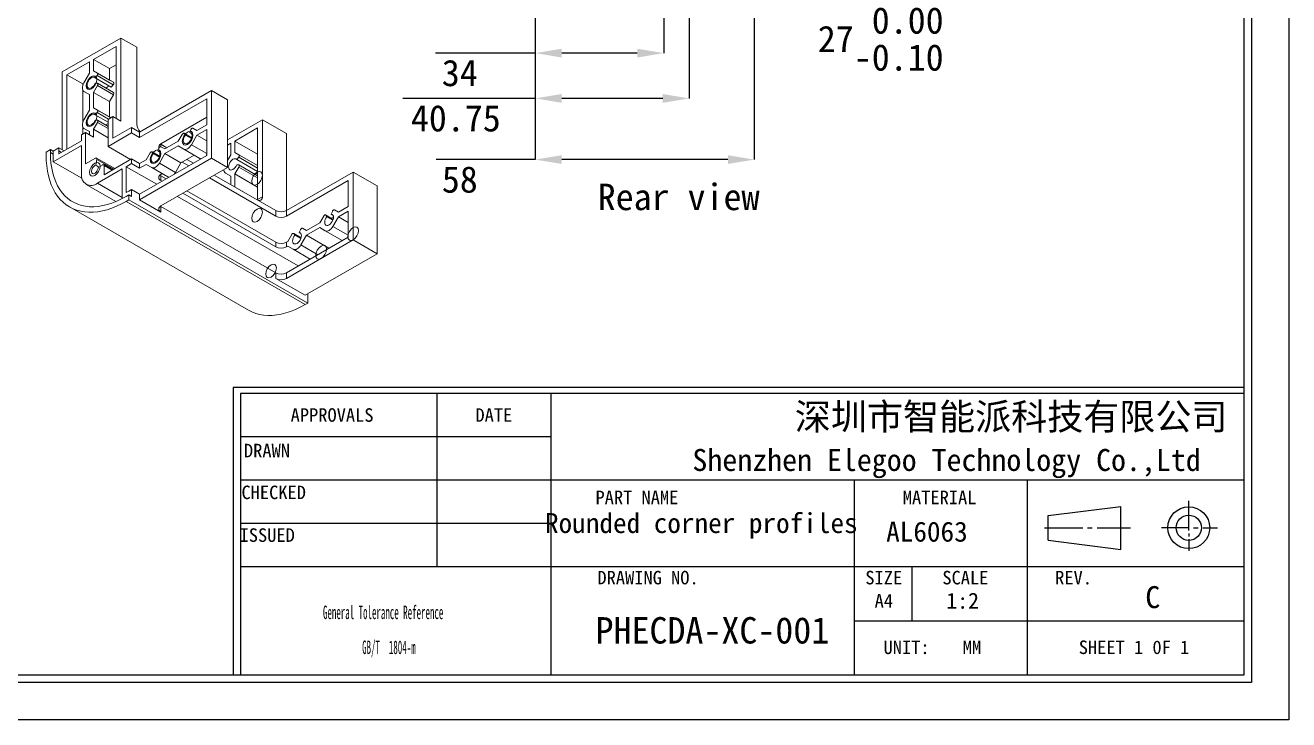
# Model space of a CAD drawing. Header units: millimetres. Extents: x 2 to 295, y 1 to 209.
# Drawn here: x 127.8 to 295.1, y 1.3 to 93.3 of the extents above; entities that cross this region are included whole.
import ezdxf

# ---------------------------------------------------------------- set-up
doc = ezdxf.new("R2010")
doc.units = ezdxf.units.MM
doc.header["$PDSIZE"] = -1
doc.layers.add('SLD-0', color=179, linetype='Continuous')
doc.layers.add('蓝色线', color=5, linetype='Continuous', lineweight=15)
doc.styles.add('8', font='simfang.ttf')
doc.styles.add('SLDTEXTSTYLE2', font='TXT', dxfattribs={"width": 0.469})
doc.styles.add('SLDTEXTSTYLE8', font='TXT', dxfattribs={"width": 0.484})
doc.dimstyles.new('SLDDIMSTYLE0', dxfattribs={"dimtxt": 3.5, "dimasz": 3.5, "dimexe": 0, "dimexo": 0.0625, "dimgap": 0.875, "dimtad": 2, "dimlfac": 2, "dimrnd": 1e-09, "dimzin": 12, "dimdsep": 46, "dimtxsty": 'SLDTEXTSTYLE2', "dimsah": 1, "dimcen": 0.09, "dimadec": 0, "dimazin": 3, "dimtol": 1, "dimtm": 0.1, "dimtfac": 1, "dimtofl": 0, "dimtmove": 0, "dimatfit": 3, "dimfxl": 1, "dimfrac": 2, "dimtolj": 1, "dimtzin": 0, "dimarcsym": 0})
doc.dimstyles.new('SLDDIMSTYLE1', dxfattribs={"dimtxt": 3.5, "dimasz": 3.5, "dimexe": 0, "dimexo": 0.0625, "dimgap": 0.875, "dimtad": 2, "dimlfac": 2, "dimrnd": 1e-09, "dimzin": 12, "dimdsep": 46, "dimtxsty": 'SLDTEXTSTYLE2', "dimsah": 1, "dimcen": 0.09, "dimadec": 0, "dimazin": 3, "dimtfac": 1, "dimtofl": 0, "dimtmove": 0, "dimatfit": 3, "dimfxl": 1, "dimfrac": 2, "dimtolj": 1, "dimtzin": 12, "dimarcsym": 0})

# ---------------------------------------------------------------- blocks, each defined once
blk = doc.blocks.new('SW_NOTE_2')
at = {"layer": 'SLD-0', "color": 0, "char_height": 1.7927, "attachment_point": 2, "style": 'SLDTEXTSTYLE8'}
for s, insert in [('General Tolerance Reference', (12.75, 2.31)), ('GB/T  1804-m', (13.51, -2.32))]:
    blk.add_mtext(s, dxfattribs=dict(at, insert=insert))
blk = doc.blocks.new('_D_28')
at = {"layer": 'Defpoints', "color": 0}
for p in [(224.34, 126.62), (195.34, 112.62), (224.34, 75.51)]:
    blk.add_point(p, dxfattribs=at)
at = {"layer": '蓝色线', "color": 0, "lineweight": -2}
for p, q in [((224.34, 126.55), (224.34, 75.51)), ((195.34, 112.55), (195.34, 75.51)), ((195.34, 75.51), (182.2, 75.51)), ((220.84, 75.51), (198.84, 75.51))]:
    blk.add_line(p, q, dxfattribs=at)
at = {"layer": '蓝色线', "color": 0}
for points in [[(198.84, 76.09), (198.84, 74.93), (195.34, 75.51)], [(220.84, 76.09), (220.84, 74.93), (224.34, 75.51)]]:
    blk.add_solid(points, dxfattribs=at)
at = {"layer": '蓝色线', "color": 0, "insert": (185.34, 74.63), "char_height": 3.5, "attachment_point": 2, "style": '8'}
blk.add_mtext('\\A1;58', dxfattribs=at)
blk = doc.blocks.new('_D_34')
at = {"layer": 'Defpoints', "color": 0}
for p in [(215.71, 120.24), (195.34, 112.62), (195.34, 83.62)]:
    blk.add_point(p, dxfattribs=at)
at = {"layer": 'SLD-0', "color": 0, "lineweight": -2}
for p, q in [((215.71, 120.18), (215.71, 83.62)), ((195.34, 112.55), (195.34, 83.62)), ((195.34, 83.62), (177.79, 83.62)), ((212.21, 83.62), (198.84, 83.62))]:
    blk.add_line(p, q, dxfattribs=at)
at = {"layer": 'SLD-0', "color": 0}
for points in [[(198.84, 84.2), (198.84, 83.03), (195.34, 83.62)], [(212.21, 84.2), (212.21, 83.03), (215.71, 83.62)]]:
    blk.add_solid(points, dxfattribs=at)
at = {"layer": 'SLD-0', "color": 0, "insert": (184.81, 82.74), "char_height": 3.5, "attachment_point": 2, "style": '8'}
blk.add_mtext('\\A1;40.75', dxfattribs=at)
blk = doc.blocks.new('_D_35')
at = {"layer": 'Defpoints', "color": 0}
for p in [(212.34, 123.62), (195.34, 112.62), (212.34, 89.62)]:
    blk.add_point(p, dxfattribs=at)
at = {"layer": 'SLD-0', "color": 0, "lineweight": -2}
for p, q in [((212.34, 123.55), (212.34, 89.62)), ((195.34, 112.55), (195.34, 89.62)), ((195.34, 89.62), (182.14, 89.62)), ((208.84, 89.62), (198.84, 89.62))]:
    blk.add_line(p, q, dxfattribs=at)
at = {"layer": 'SLD-0', "color": 0}
for points in [[(198.84, 90.2), (198.84, 89.03), (195.34, 89.62)], [(208.84, 90.2), (208.84, 89.03), (212.34, 89.62)]]:
    blk.add_solid(points, dxfattribs=at)
at = {"layer": 'SLD-0', "color": 0, "insert": (185.34, 88.74), "char_height": 3.5, "attachment_point": 2, "style": '8'}
blk.add_mtext('\\A1;34', dxfattribs=at)
blk = doc.blocks.new('_D_36')
at = {"layer": 'Defpoints', "color": 0}
for p in [(195.34, 112.62), (208.84, 111.62), (208.84, 96.58)]:
    blk.add_point(p, dxfattribs=at)
at = {"layer": '蓝色线', "color": 0, "lineweight": -2}
for p, q in [((195.34, 112.55), (195.34, 96.58)), ((208.84, 111.55), (208.84, 96.58)), ((198.84, 96.58), (205.34, 96.58)), ((208.84, 96.58), (250.65, 96.58))]:
    blk.add_line(p, q, dxfattribs=at)
at = {"layer": '蓝色线', "color": 0}
for points in [[(198.84, 97.16), (198.84, 95.99), (195.34, 96.58)], [(205.34, 97.16), (205.34, 95.99), (208.84, 96.58)]]:
    blk.add_solid(points, dxfattribs=at)
at = {"layer": '蓝色线', "color": 0, "insert": (241.08, 95.7), "char_height": 3.5, "attachment_point": 2, "style": '8'}
blk.add_mtext('\\A1;27\\S 0.00^ -0.10;', dxfattribs=at)

msp = doc.modelspace()

# ---------------------------------------------------------------- linework, layer by layer
at = {"color": 7, "linetype": 'Continuous', "lineweight": 15}
for p, q in [((140.456, 91.6161), (132.6778, 87.1259)), ((136.8321, 88.7892), (139.8196, 90.5139)), ((139.8196, 90.5139), (139.8196, 80.9602)), ((140.456, 80.5928), (140.456, 91.6161)), ((140.456, 91.6161), (142.5773, 90.3915)), ((142.5773, 80.1848), (142.5773, 90.3915)), ((136.8321, 87.2786), (136.8321, 88.7892)), ((138.9534, 87.5646), (136.8321, 88.7892)), ((132.6778, 87.1259), (132.6778, 76.8374)), ((133.3142, 86.7584), (136.3017, 88.4831)), ((136.3017, 88.4831), (136.3017, 86.9724)), ((136.8321, 87.2786), (137.3566, 86.9757)), ((138.9534, 86.054), (136.8321, 87.2786)), ((138.9534, 87.5646), (139.8196, 88.0646)), ((138.9534, 87.5646), (138.9534, 86.054)), ((133.3142, 86.7584), (133.3142, 76.878)), ((135.4355, 85.5338), (133.3142, 86.7584)), ((135.4355, 85.5338), (135.4989, 85.5703)), ((135.4355, 85.417), (135.4355, 85.5338)), ((135.5643, 85.6952), (136.3017, 86.9724)), ((137.3566, 85.3292), (136.8321, 84.4207)), ((137.0721, 86.3251), (137.32, 86.6334)), ((139.1934, 85.1004), (137.0721, 86.3251)), ((137.32, 85.6292), (137.0721, 85.6514)), ((139.4413, 85.4088), (137.32, 86.6334)), ((137.3566, 86.9757), (139.4779, 85.7511)), ((139.4779, 84.3933), (137.3566, 85.6179)), ((139.4779, 84.1046), (137.3566, 85.3292)), ((139.4779, 85.7511), (138.9534, 86.054)), ((139.4413, 85.4088), (139.1934, 85.1004)), ((135.4355, 80.5178), (135.4355, 84.6699)), ((136.3017, 84.1146), (135.5643, 84.5404)), ((136.3017, 84.1146), (136.3017, 82.0732)), ((136.8321, 82.3794), (136.8321, 84.4207)), ((136.8321, 84.4207), (138.9534, 83.1961)), ((138.9534, 83.1961), (139.4779, 84.1046)), ((152.4768, 84.6744), (142.9308, 79.1637)), ((152.4768, 75.6925), (152.4768, 84.6744)), ((152.4768, 84.6744), (154.5981, 83.4498)), ((135.5643, 80.7959), (136.3017, 82.0732)), ((136.8321, 82.3794), (137.3566, 82.0764)), ((138.9534, 81.1547), (136.8321, 82.3794)), ((138.9534, 83.1961), (138.9534, 81.1547)), ((142.9308, 78.4288), (151.8404, 83.5721)), ((151.8404, 83.5721), (151.8404, 80.1223)), ((154.5981, 83.4498), (154.5981, 74.4678)), ((137.3566, 80.43), (136.8321, 79.5215)), ((137.0721, 81.4258), (137.32, 81.7342)), ((138.7589, 80.452), (137.0721, 81.4258)), ((137.32, 80.73), (137.0721, 80.7522)), ((138.7589, 79.9091), (137.3566, 80.7187)), ((138.7589, 80.8378), (139.3953, 81.2051)), ((138.7589, 77.245), (138.7589, 80.8378)), ((139.1307, 81.0524), (138.9534, 81.1547)), ((139.3953, 78.3472), (139.3953, 81.2051)), ((140.456, 80.5928), (139.3953, 81.2051)), ((145.7593, 77.6124), (151.8404, 81.1229)), ((159.1943, 80.7987), (154.5981, 78.1454)), ((159.1943, 70.592), (159.1943, 80.7987)), ((159.1943, 80.7987), (162.3763, 78.9618)), ((135.2411, 78.8069), (135.7714, 79.1131)), ((135.2411, 78.8069), (135.2411, 77.9904)), ((135.4355, 78.9192), (135.4355, 79.7706)), ((136.3017, 79.2153), (135.5643, 79.6412)), ((135.7714, 74.9283), (135.7714, 79.1131)), ((136.8321, 78.5008), (135.7714, 79.1131)), ((136.3017, 79.2153), (136.3017, 78.8069)), ((136.8321, 78.5008), (136.8321, 79.5215)), ((136.8321, 79.5215), (138.7589, 78.4091)), ((141.8702, 79.0411), (138.7589, 77.245)), ((141.8702, 79.776), (139.3953, 78.3472)), ((141.8702, 79.776), (141.8702, 79.0411)), ((142.9308, 79.1637), (141.8702, 79.776)), ((141.8702, 79.0411), (142.9308, 78.4288)), ((142.9308, 79.1637), (142.9308, 78.4288)), ((148.0574, 77.9384), (148.5819, 78.8469)), ((149.837, 78.411), (148.8319, 78.9912)), ((149.0031, 78.7615), (148.86, 78.9652)), ((149.8001, 78.3015), (149.0031, 78.7615)), ((149.7296, 79.4672), (149.5865, 79.0983)), ((149.5865, 79.0983), (149.8, 78.9751)), ((150.5322, 78.7547), (149.7948, 77.4774)), ((150.0077, 79.67), (150.5322, 79.3671)), ((150.5323, 79.3671), (150.0077, 79.67)), ((151.8404, 80.1223), (150.5322, 79.3671)), ((150.5322, 78.7547), (151.8404, 79.5098)), ((151.8404, 77.9995), (150.5322, 78.7547)), ((151.8404, 79.5098), (151.8404, 76.06)), ((158.5579, 79.6965), (155.5704, 77.9718)), ((158.5579, 70.2246), (158.5579, 79.6965)), ((162.3763, 68.7545), (162.3763, 78.9618)), ((131.4757, 76.6333), (132.2535, 77.0823)), ((131.5147, 75.2268), (135.2411, 77.378)), ((132.2535, 77.0823), (132.2535, 76.674)), ((132.9608, 76.674), (132.2535, 77.0823)), ((135.2411, 77.9904), (132.2602, 76.2696)), ((135.2411, 77.378), (135.2411, 73.6015)), ((141.7469, 75.52), (138.7589, 77.245)), ((145.487, 77.0179), (145.3439, 76.6491)), ((145.6951, 77.5716), (145.7593, 77.5308)), ((145.7358, 77.5448), (146.5558, 77.0715)), ((146.5554, 77.0713), (145.7593, 77.5308)), ((145.7651, 77.2208), (146.2896, 76.9179)), ((146.2897, 76.9179), (145.7651, 77.2208)), ((148.0574, 77.9384), (146.2896, 76.9179)), ((146.2896, 76.3054), (148.0574, 77.326)), ((148.7948, 76.9001), (148.0574, 77.326)), ((155.0401, 77.6656), (154.5981, 77.4105)), ((155.0401, 77.6656), (155.0401, 76.155)), ((155.5704, 76.4612), (155.5704, 77.9718)), ((158.5579, 76.2471), (155.5704, 77.9718)), ((131.1222, 76.8374), (130.5565, 76.5108)), ((130.5565, 76.5108), (130.5565, 76.1025)), ((131.1222, 76.4291), (131.1222, 76.8374)), ((131.1222, 76.8374), (131.4757, 76.6333)), ((131.1222, 76.4291), (131.4757, 76.225)), ((131.4757, 76.225), (131.4757, 76.6333)), ((137.11, 75.7011), (135.7714, 74.9283)), ((137.2808, 75.5427), (137.1232, 74.7727)), ((139.6585, 74.3144), (137.235, 75.7135)), ((141.8702, 75.5912), (138.2463, 73.4991)), ((141.8702, 75.5912), (141.8702, 74.9788)), ((142.9308, 74.9789), (141.8702, 75.5912)), ((142.9308, 70.9166), (151.8404, 76.06)), ((142.9308, 70.1817), (152.4768, 75.6925)), ((143.8147, 75.4891), (142.9308, 74.9789)), ((143.8147, 75.4891), (144.3393, 76.3977)), ((145.5944, 75.9618), (144.5893, 76.542)), ((144.7605, 76.3123), (144.6174, 76.5159)), ((145.5574, 75.8522), (144.7605, 76.3123)), ((145.3439, 76.6491), (145.5573, 76.5258)), ((146.2896, 76.3054), (145.5522, 75.0282)), ((148.4109, 75.0808), (146.2896, 76.3054)), ((150.1786, 76.1013), (148.4109, 75.0808)), ((150.9161, 75.6755), (148.7948, 76.9001)), ((150.0738, 75.0401), (149.2071, 75.5405)), ((149.2075, 75.5407), (150.0742, 75.0404)), ((154.5981, 74.4678), (152.4768, 75.6925)), ((154.5981, 75.3896), (155.0401, 76.155)), ((155.5704, 76.4612), (156.0949, 76.1583)), ((158.5579, 74.7365), (155.5704, 76.4612)), ((155.8104, 75.5076), (156.0583, 75.816)), ((158.5579, 73.9216), (155.8104, 75.5076)), ((131.5147, 75.2268), (135.3058, 73.0382)), ((137.5502, 74.5262), (137.1232, 74.7727)), ((137.3624, 72.3765), (140.6328, 74.2644)), ((137.4508, 74.4689), (138.0695, 74.826)), ((139.3803, 74.1538), (138.1945, 74.8384)), ((138.2463, 73.4991), (138.2463, 74.724)), ((140.6328, 74.2644), (140.6328, 70.3407)), ((141.1631, 74.5706), (141.8702, 74.9788)), ((141.1631, 71.1284), (141.1631, 74.5706)), ((145.2118, 72.2333), (141.1631, 74.5706)), ((142.9308, 74.3665), (141.8702, 74.9788)), ((142.9308, 74.9789), (142.9308, 74.3665)), ((142.9308, 74.3665), (143.8147, 74.8767)), ((144.5522, 74.4509), (143.8147, 74.8767)), ((146.6735, 73.2263), (144.5522, 74.4509)), ((145.5522, 75.0282), (147.6735, 73.8036)), ((145.7593, 69.3653), (154.5981, 74.4678)), ((145.9359, 73.6521), (145.7593, 73.5501)), ((147.6735, 73.8036), (148.4109, 75.0808)), ((149.4373, 74.6727), (148.5706, 75.173)), ((155.0401, 73.2971), (154.3026, 73.723)), ((156.0949, 74.5118), (155.5704, 73.6033)), ((156.0583, 74.8118), (155.8104, 74.834)), ((158.5579, 73.3787), (156.0949, 74.8005)), ((162.3763, 68.7545), (171.2151, 73.857)), ((171.2151, 64.8751), (171.2151, 73.857)), ((171.2151, 73.857), (174.3971, 72.0201)), ((135.8625, 72.228), (139.8038, 69.9527)), ((145.7593, 73.3461), (145.7593, 72.7337)), ((146.4493, 72.9477), (145.7593, 73.3461)), ((145.7593, 72.7337), (145.9189, 72.6415)), ((160.9621, 68.0196), (152.1951, 73.0806)), ((160.9621, 68.7545), (152.8316, 73.4481)), ((152.832, 73.4483), (158.4872, 70.1836)), ((155.0401, 73.2971), (155.0401, 72.1736)), ((155.5704, 71.8675), (155.5704, 73.6033)), ((155.5704, 73.6033), (158.5579, 71.8786)), ((170.5787, 72.7547), (162.3763, 68.0196)), ((170.5787, 69.3048), (170.5787, 72.7547)), ((174.3971, 72.0201), (174.3971, 63.0381)), ((141.5166, 70.8348), (141.1631, 70.6307)), ((141.5166, 71.3248), (141.8702, 71.5289)), ((141.5166, 70.1816), (141.5166, 70.8348)), ((141.5166, 70.8348), (141.8702, 70.6307)), ((141.8702, 71.5289), (141.8702, 70.6307)), ((141.8702, 71.5289), (142.9308, 70.9166)), ((142.9308, 70.9166), (142.9308, 70.1817)), ((163.9501, 61.4159), (147.9696, 70.6413)), ((148.6767, 71.0495), (160.9621, 63.9573)), ((160.9621, 64.5697), (149.2071, 71.3557)), ((158.5579, 70.2246), (159.1943, 70.592)), ((133.6637, 69.2349), (157.3518, 55.56)), ((141.1631, 69.9775), (141.5166, 70.1816)), ((141.1631, 69.9775), (164.8512, 56.3026)), ((165.2047, 56.5067), (141.5166, 70.1816)), ((145.7593, 68.5489), (142.9308, 70.1817)), ((145.6951, 69.3245), (145.7593, 69.2838)), ((145.7593, 69.2838), (145.7593, 68.5489)), ((145.7593, 69.2838), (160.9621, 60.5074)), ((158.5547, 70.1484), (158.5579, 70.2246)), ((160.9621, 68.0196), (160.9621, 68.7545)), ((162.3763, 68.7545), (162.3763, 68.0196)), ((168.4679, 68.6498), (168.3248, 68.2809)), ((168.746, 68.8526), (169.2706, 68.5497)), ((169.2707, 68.5497), (168.746, 68.8526)), ((170.5787, 69.3048), (169.2706, 68.5497)), ((169.2706, 67.9373), (170.5787, 68.6924)), ((170.5787, 65.2426), (170.5787, 68.6924)), ((166.7957, 67.121), (165.0279, 66.1004)), ((166.7957, 67.121), (167.3202, 68.0295)), ((168.5753, 67.5936), (167.5702, 68.1738)), ((167.7415, 67.9441), (167.5983, 68.1478)), ((168.5384, 67.4841), (167.7415, 67.9441)), ((168.2888, 67.759), (168.6121, 67.9456)), ((168.3248, 68.2809), (168.5383, 68.1577)), ((169.2706, 67.9373), (168.5331, 66.66)), ((170.5787, 67.1821), (169.2706, 67.9373)), ((162.5531, 64.6717), (163.0776, 65.5803)), ((164.3327, 65.1444), (163.3276, 65.7246)), ((163.4988, 65.4949), (163.3557, 65.6985)), ((164.2958, 65.0348), (163.4988, 65.4949)), ((164.2253, 66.2005), (164.0822, 65.8317)), ((164.0822, 65.8317), (164.2957, 65.7084)), ((165.0279, 65.488), (164.2905, 64.2108)), ((164.5034, 66.4034), (165.0279, 66.1004)), ((165.028, 66.1005), (164.5034, 66.4034)), ((165.0279, 65.488), (166.7957, 66.5086)), ((168.0159, 63.7631), (165.0279, 65.488)), ((167.5331, 66.0827), (166.7957, 66.5086)), ((169.7836, 64.7835), (167.5331, 66.0827)), ((160.9621, 63.9573), (160.9621, 64.5697)), ((162.3763, 60.5074), (170.5787, 65.2426)), ((162.3763, 59.7725), (171.2151, 64.8751)), ((162.5531, 64.6717), (162.3763, 64.5697)), ((162.3763, 64.5697), (162.3763, 63.9573)), ((162.3763, 63.9573), (162.5531, 64.0593)), ((163.2905, 63.6335), (162.5531, 64.0593)), ((165.541, 62.3343), (163.2905, 63.6335)), ((174.3971, 63.0381), (171.2151, 64.8751)), ((164.8512, 57.5274), (174.3971, 63.0381)), ((160.9621, 59.7725), (160.9621, 60.5074)), ((162.3763, 60.5074), (162.3763, 59.7725)), ((164.8512, 57.5274), (160.9621, 59.7725)), ((165.2047, 57.7315), (165.2047, 56.5067)), ((164.8512, 56.3026), (165.2047, 56.5067))]:
    msp.add_line(p, q, dxfattribs=at)
at = {"linetype": 'Continuous', "lineweight": 15}
for p, q in [((137.3566, 82.0764), (139.1306, 81.0523)), ((138.8159, 80.8706), (137.32, 81.7342)), ((138.7589, 79.6205), (137.3566, 80.43)), ((149.8346, 78.4026), (148.86, 78.9652)), ((145.7593, 77.5308), (145.7593, 77.2238)), ((149.7948, 77.4774), (151.8404, 76.2965)), ((132.6071, 76.4699), (132.2535, 76.674)), ((139.5335, 74.2422), (137.2808, 75.5427)), ((145.5919, 75.9533), (144.6174, 76.5159)), ((158.5579, 74.373), (156.0583, 75.816)), ((156.0949, 76.1583), (158.5579, 74.7364)), ((139.3071, 74.1115), (138.2463, 74.724)), ((158.5579, 73.09), (156.0949, 74.5118)), ((137.3624, 72.3765), (140.6328, 70.4885)), ((168.5729, 67.5852), (167.5983, 68.1478)), ((164.3303, 65.1359), (163.3557, 65.6985)), ((168.5331, 66.66), (170.5787, 65.4791)), ((164.2905, 64.2108), (166.541, 62.9116))]:
    msp.add_line(p, q, dxfattribs=at)
at = {"color": 7, "linetype": 'Continuous', "lineweight": 15, "flags": 128}
for points in [[(135.5643, 85.6952), (135.4763, 85.5207), (135.411, 85.3418), (135.3708, 85.1654), (135.3572, 84.9982), (135.3708, 84.8468), (135.411, 84.7168), (135.4763, 84.6134), (135.5643, 84.5404)], [(137.0721, 86.3251), (136.9794, 86.4111), (136.8586, 86.4484), (136.7179, 86.4344), (136.5669, 86.3702), (136.4159, 86.2601), (136.2752, 86.1116), (136.1544, 85.9348), (136.0617, 85.7418), (136.0034, 85.5456), (135.9835, 85.3598), (136.0034, 85.1969), (136.0617, 85.0681), (136.1544, 84.9821), (136.2752, 84.9448), (136.4159, 84.9587), (136.5669, 85.0229), (136.7179, 85.133), (136.8586, 85.2816), (136.9794, 85.4584), (137.0721, 85.6514)], [(137.32, 86.6334), (137.3524, 86.68), (137.3786, 86.7306), (137.397, 86.7828), (137.4069, 86.8337), (137.4075, 86.8808), (137.399, 86.9214), (137.3817, 86.9536), (137.3566, 86.9757)], [(137.3566, 85.3292), (137.3817, 85.3803), (137.399, 85.4324), (137.4075, 85.483), (137.4069, 85.5293), (137.397, 85.5688), (137.3786, 85.5997), (137.3524, 85.6202), (137.32, 85.6292)], [(139.4779, 85.7511), (139.503, 85.729), (139.5203, 85.6968), (139.5288, 85.6561), (139.5282, 85.6091), (139.5184, 85.5582), (139.4999, 85.506), (139.4738, 85.4553), (139.4413, 85.4088)], [(139.4779, 84.3933), (139.4999, 84.3751), (139.5184, 84.3442), (139.5282, 84.3046), (139.5288, 84.2584), (139.5203, 84.2078), (139.503, 84.1557), (139.4779, 84.1046)], [(137.32, 81.7342), (137.3524, 81.7807), (137.3786, 81.8314), (137.397, 81.8835), (137.4069, 81.9345), (137.4075, 81.9815), (137.399, 82.0222), (137.3817, 82.0544), (137.3566, 82.0764)], [(135.5643, 80.7959), (135.4763, 80.6214), (135.411, 80.4425), (135.3708, 80.2661), (135.3572, 80.099), (135.3708, 79.9475), (135.411, 79.8176), (135.4763, 79.7141), (135.5643, 79.6412)], [(137.0721, 81.4258), (136.9794, 81.5118), (136.8586, 81.5491), (136.7179, 81.5352), (136.5669, 81.471), (136.4159, 81.3609), (136.2752, 81.2123), (136.1544, 81.0355), (136.0617, 80.8425), (136.0034, 80.6464), (135.9835, 80.4606), (136.0034, 80.2977), (136.0617, 80.1689), (136.1544, 80.0829), (136.2752, 80.0456), (136.4159, 80.0595), (136.5669, 80.1237), (136.7179, 80.2338), (136.8586, 80.3823), (136.9794, 80.5591), (137.0721, 80.7522)], [(137.3566, 80.43), (137.3817, 80.481), (137.399, 80.5332), (137.4075, 80.5837), (137.4069, 80.63), (137.397, 80.6696), (137.3786, 80.7004), (137.3524, 80.7209), (137.32, 80.73)], [(148.86, 78.9652), (148.8359, 78.9887), (148.8051, 79.0011), (148.7692, 79.0017), (148.73, 78.9904), (148.6896, 78.9679), (148.6501, 78.9352), (148.6136, 78.8942), (148.5819, 78.8469)], [(149.0031, 78.7615), (148.8823, 78.5847), (148.7896, 78.3917), (148.7313, 78.1956), (148.7114, 78.0097), (148.7313, 77.8469), (148.7896, 77.718), (148.8823, 77.632), (149.0031, 77.5947), (149.1438, 77.6087), (149.2948, 77.6729), (149.4458, 77.783), (149.5865, 77.9315), (149.7073, 78.1083), (149.8, 78.3013), (149.8583, 78.4975), (149.8782, 78.6833), (149.8583, 78.8462), (149.8, 78.975), (149.7073, 79.061), (149.5865, 79.0983)], [(150.0077, 79.67), (149.9761, 79.6807), (149.9395, 79.6796), (149.9, 79.6666), (149.8596, 79.6426), (149.8204, 79.6086), (149.7845, 79.5665), (149.7537, 79.5185), (149.7296, 79.4672)], [(145.7651, 77.2208), (145.7334, 77.2315), (145.6969, 77.2304), (145.6574, 77.2174), (145.617, 77.1933), (145.5778, 77.1594), (145.5419, 77.1173), (145.511, 77.0693), (145.487, 77.0179)], [(148.7948, 76.9001), (148.902, 76.8604), (149.0242, 76.8555), (149.1569, 76.8856), (149.2948, 76.9496), (149.4328, 77.0449), (149.5654, 77.168), (149.6877, 77.314), (149.7948, 77.4774)], [(130.5565, 76.1025), (130.5758, 75.3742), (130.6338, 74.6708), (130.7302, 73.995), (130.8647, 73.3493), (131.0367, 72.7359), (131.2457, 72.1572), (131.4909, 71.6152), (131.7714, 71.1119), (132.0862, 70.6492), (132.434, 70.2287), (132.8137, 69.852), (133.2239, 69.5204), (133.6631, 69.2352), (134.1296, 68.9974), (134.6218, 68.8079), (135.1378, 68.6673), (135.6759, 68.5762), (136.2339, 68.5349), (136.81, 68.5436), (137.4019, 68.6021), (138.0076, 68.7104), (138.6248, 68.868), (139.2512, 69.0744), (139.8846, 69.3287), (140.5227, 69.6301), (141.1631, 69.9775)], [(131.1222, 76.4291), (131.142, 75.7125), (131.2013, 75.0216), (131.3, 74.3591), (131.4376, 73.7277), (131.6136, 73.1298), (131.8273, 72.5678), (132.0778, 72.0439), (132.3642, 71.5602), (132.6853, 71.1186), (133.0398, 70.7208), (133.4264, 70.3685), (133.8436, 70.0629), (134.2896, 69.8053), (134.7628, 69.5967), (135.2612, 69.438), (135.7829, 69.3298), (136.3258, 69.2724), (136.8879, 69.2662), (137.4668, 69.3111), (138.0603, 69.407), (138.666, 69.5534), (139.2816, 69.7499), (139.9046, 69.9956), (140.5326, 70.2896), (141.1631, 70.6307)], [(137.2808, 75.5427), (137.2867, 75.5923), (137.2834, 75.6369), (137.271, 75.6742), (137.2503, 75.7022), (137.2222, 75.7195), (137.1882, 75.7252), (137.1502, 75.7189), (137.11, 75.7011)], [(144.6174, 76.5159), (144.5933, 76.5395), (144.5625, 76.5519), (144.5265, 76.5525), (144.4873, 76.5412), (144.4469, 76.5186), (144.4075, 76.486), (144.3709, 76.445), (144.3393, 76.3977)], [(144.7605, 76.3123), (144.6397, 76.1355), (144.547, 75.9425), (144.4887, 75.7464), (144.4688, 75.5605), (144.4887, 75.3976), (144.547, 75.2688), (144.6397, 75.1828), (144.7605, 75.1455), (144.9012, 75.1594), (145.0522, 75.2236), (145.2032, 75.3338), (145.3439, 75.4823), (145.4647, 75.6591), (145.5574, 75.8521), (145.6157, 76.0482), (145.6355, 76.2341), (145.6157, 76.3969), (145.5574, 76.5258), (145.4647, 76.6118), (145.3439, 76.6491)], [(151.0933, 75.6287), (151.0233, 75.6358), (150.9161, 75.6755)], [(151.8404, 76.1332), (151.809, 76.0894), (151.739, 76.0014)], [(155.8104, 75.5076), (155.7177, 75.5936), (155.5969, 75.631), (155.4562, 75.617), (155.3052, 75.5528), (155.1542, 75.4427), (155.0135, 75.2942), (154.8927, 75.1174), (154.8, 74.9243), (154.7417, 74.7282), (154.7219, 74.5424), (154.7417, 74.3795), (154.8, 74.2507), (154.8927, 74.1647), (155.0135, 74.1274), (155.1542, 74.1413), (155.3052, 74.2055), (155.4562, 74.3156), (155.5969, 74.4642), (155.7177, 74.641), (155.8104, 74.834)], [(156.0583, 75.816), (156.0908, 75.8625), (156.1169, 75.9132), (156.1354, 75.9654), (156.1452, 76.0163), (156.1459, 76.0633), (156.1373, 76.104), (156.12, 76.1362), (156.0949, 76.1583)], [(137.1232, 74.7727), (136.9952, 74.716), (136.8684, 74.6165), (136.7535, 74.4829), (136.6603, 74.3263), (136.5967, 74.1602), (136.5682, 73.9986), (136.5771, 73.8553), (136.6227, 73.7425), (136.7012, 73.6698), (136.8058, 73.6432), (136.9276, 73.6652), (137.0564, 73.7338), (137.1811, 73.8432), (137.2912, 73.9841), (137.3772, 74.1445), (137.432, 74.3108), (137.4508, 74.4689)], [(144.5522, 74.4509), (144.6593, 74.4112), (144.7816, 74.4063), (144.9142, 74.4364), (145.0522, 74.5004), (145.1901, 74.5957), (145.3228, 74.7187), (145.445, 74.8648), (145.5522, 75.0282)], [(147.6735, 73.8036), (147.5663, 73.6402), (147.4963, 73.5522)], [(156.0949, 74.5118), (156.12, 74.5629), (156.1373, 74.615), (156.1459, 74.6656), (156.1452, 74.7118), (156.1354, 74.7514), (156.1169, 74.7823), (156.0908, 74.8028), (156.0583, 74.8118)], [(145.6186, 73.4481), (145.6349, 73.4335), (145.7593, 73.3461)], [(146.8507, 73.1795), (146.7806, 73.1866), (146.6735, 73.2263)], [(168.746, 68.8526), (168.7144, 68.8633), (168.6779, 68.8622), (168.6384, 68.8492), (168.598, 68.8251), (168.5588, 68.7912), (168.5228, 68.7491), (168.492, 68.7011), (168.4679, 68.6498)], [(167.5983, 68.1478), (167.5743, 68.1713), (167.5435, 68.1837), (167.5075, 68.1843), (167.4683, 68.173), (167.4279, 68.1505), (167.3884, 68.1178), (167.3519, 68.0768), (167.3202, 68.0295)], [(167.7415, 67.9441), (167.6206, 67.7673), (167.5279, 67.5743), (167.4697, 67.3782), (167.4498, 67.1923), (167.4697, 67.0295), (167.5279, 66.9006), (167.6206, 66.8146), (167.7415, 66.7773), (167.8822, 66.7913), (168.0331, 66.8555), (168.1841, 66.9656), (168.3248, 67.1141), (168.4456, 67.2909), (168.5383, 67.4839), (168.5966, 67.6801), (168.6165, 67.8659), (168.5966, 68.0288), (168.5383, 68.1576), (168.4456, 68.2436), (168.3248, 68.2809)], [(163.3557, 65.6985), (163.3316, 65.7221), (163.3008, 65.7345), (163.2649, 65.7351), (163.2257, 65.7238), (163.1853, 65.7012), (163.1458, 65.6686), (163.1093, 65.6275), (163.0776, 65.5803)], [(163.4988, 65.4949), (163.378, 65.3181), (163.2853, 65.1251), (163.227, 64.9289), (163.2071, 64.7431), (163.227, 64.5802), (163.2853, 64.4514), (163.378, 64.3654), (163.4988, 64.3281), (163.6395, 64.342), (163.7905, 64.4062), (163.9415, 64.5164), (164.0822, 64.6649), (164.203, 64.8417), (164.2957, 65.0347), (164.354, 65.2308), (164.3739, 65.4167), (164.354, 65.5795), (164.2957, 65.7084), (164.203, 65.7944), (164.0822, 65.8317)], [(164.5034, 66.4034), (164.4717, 66.4141), (164.4352, 66.413), (164.3957, 66.4), (164.3553, 66.3759), (164.3161, 66.342), (164.2802, 66.2999), (164.2494, 66.2519), (164.2253, 66.2005)], [(167.5331, 66.0827), (167.6403, 66.043), (167.7625, 66.0381), (167.8952, 66.0682), (168.0331, 66.1322), (168.1711, 66.2275), (168.3037, 66.3506), (168.426, 66.4966), (168.5331, 66.66)], [(163.2905, 63.6335), (163.3977, 63.5938), (163.5199, 63.5889), (163.6525, 63.619), (163.7905, 63.683), (163.9284, 63.7783), (164.0611, 63.9013), (164.1833, 64.0474), (164.2905, 64.2108)], [(157.3518, 55.56), (157.8177, 55.3226), (158.3099, 55.133), (158.8259, 54.9925), (159.364, 54.9014), (159.922, 54.8601), (160.4981, 54.8687), (161.09, 54.9273), (161.6957, 55.0356), (162.3128, 55.1932), (162.9393, 55.3995), (163.5727, 55.6539), (164.2107, 55.9553), (164.8512, 56.3026)]]:
    msp.add_lwpolyline(points, dxfattribs=at)
at = {"color": 7, "linetype": 'Continuous', "lineweight": 0, "flags": 128}
for points in [[(136.5669, 84.88), (136.2963, 84.786), (136.0669, 84.8306), (135.9136, 85.007), (135.8598, 85.2884), (135.9136, 85.6319), (136.0669, 85.9853), (136.2963, 86.2948), (136.5669, 86.5131), (136.8375, 86.6072), (137.0669, 86.5626), (137.2202, 86.3862), (137.274, 86.1048), (137.2202, 85.7612), (137.0669, 85.4078), (136.8375, 85.0984), (136.5669, 84.88)], [(136.5669, 84.88), (136.2963, 84.786), (136.0669, 84.8306), (135.9136, 85.007), (135.8598, 85.2884), (135.9136, 85.6319), (136.0669, 85.9853), (136.2963, 86.2948), (136.5669, 86.5131), (136.8375, 86.6072), (137.0669, 86.5626), (137.2202, 86.3862), (137.274, 86.1048), (137.2202, 85.7612), (137.0669, 85.4078), (136.8375, 85.0984), (136.5669, 84.88)], [(136.5669, 84.88), (136.2963, 84.786), (136.0669, 84.8306), (135.9136, 85.007), (135.8598, 85.2884), (135.9136, 85.6319), (136.0669, 85.9853), (136.2963, 86.2948), (136.5669, 86.5131), (136.8375, 86.6072), (137.0669, 86.5626), (137.2202, 86.3862), (137.274, 86.1048), (137.2202, 85.7612), (137.0669, 85.4078), (136.8375, 85.0984), (136.5669, 84.88)], [(136.5669, 79.9808), (136.2963, 79.8867), (136.0669, 79.9313), (135.9136, 80.1077), (135.8598, 80.3891), (135.9136, 80.7327), (136.0669, 81.0861), (136.2963, 81.3955), (136.5669, 81.6139), (136.8375, 81.7079), (137.0669, 81.6634), (137.2202, 81.4869), (137.274, 81.2055), (137.2202, 80.862), (137.0669, 80.5086), (136.8375, 80.1992), (136.5669, 79.9808)], [(136.5669, 79.9808), (136.2963, 79.8867), (136.0669, 79.9313), (135.9136, 80.1077), (135.8598, 80.3891), (135.9136, 80.7327), (136.0669, 81.0861), (136.2963, 81.3955), (136.5669, 81.6139), (136.8375, 81.7079), (137.0669, 81.6634), (137.2202, 81.4869), (137.274, 81.2055), (137.2202, 80.862), (137.0669, 80.5086), (136.8375, 80.1992), (136.5669, 79.9808)], [(136.5669, 79.9808), (136.2963, 79.8867), (136.0669, 79.9313), (135.9136, 80.1077), (135.8598, 80.3891), (135.9136, 80.7327), (136.0669, 81.0861), (136.2963, 81.3955), (136.5669, 81.6139), (136.8375, 81.7079), (137.0669, 81.6634), (137.2202, 81.4869), (137.274, 81.2055), (137.2202, 80.862), (137.0669, 80.5086), (136.8375, 80.1992), (136.5669, 79.9808)], [(149.2948, 77.53), (149.0242, 77.4359), (148.7948, 77.4805), (148.6415, 77.6569), (148.5877, 77.9383), (148.6415, 78.2819), (148.7948, 78.6353), (149.0242, 78.9447), (149.2948, 79.1631), (149.5654, 79.2571), (149.7948, 79.2125), (149.9481, 79.0361), (150.0019, 78.7547), (149.9481, 78.4112), (149.7948, 78.0578), (149.5654, 77.7483), (149.2948, 77.53)], [(149.2948, 77.53), (149.0242, 77.4359), (148.7948, 77.4805), (148.6415, 77.6569), (148.5877, 77.9383), (148.6415, 78.2819), (148.7948, 78.6353), (149.0242, 78.9447), (149.2948, 79.1631), (149.5654, 79.2571), (149.7948, 79.2125), (149.9481, 79.0361), (150.0019, 78.7547), (149.9481, 78.4112), (149.7948, 78.0578), (149.5654, 77.7483), (149.2948, 77.53)], [(149.2948, 77.53), (149.0242, 77.4359), (148.7948, 77.4805), (148.6415, 77.6569), (148.5877, 77.9383), (148.6415, 78.2819), (148.7948, 78.6353), (149.0242, 78.9447), (149.2948, 79.1631), (149.5654, 79.2571), (149.7948, 79.2125), (149.9481, 79.0361), (150.0019, 78.7547), (149.9481, 78.4112), (149.7948, 78.0578), (149.5654, 77.7483), (149.2948, 77.53)], [(145.0522, 75.0808), (144.7816, 74.9867), (144.5522, 75.0313), (144.3989, 75.2077), (144.3451, 75.4891), (144.3989, 75.8326), (144.5522, 76.186), (144.7816, 76.4955), (145.0522, 76.7138), (145.3228, 76.8079), (145.5522, 76.7633), (145.7055, 76.5869), (145.7593, 76.3055), (145.7055, 75.9619), (145.5522, 75.6086), (145.3228, 75.2991), (145.0522, 75.0808)], [(145.0522, 75.0808), (144.7816, 74.9867), (144.5522, 75.0313), (144.3989, 75.2077), (144.3451, 75.4891), (144.3989, 75.8326), (144.5522, 76.186), (144.7816, 76.4955), (145.0522, 76.7138), (145.3228, 76.8079), (145.5522, 76.7633), (145.7055, 76.5869), (145.7593, 76.3055), (145.7055, 75.9619), (145.5522, 75.6086), (145.3228, 75.2991), (145.0522, 75.0808)], [(145.0522, 75.0808), (144.7816, 74.9867), (144.5522, 75.0313), (144.3989, 75.2077), (144.3451, 75.4891), (144.3989, 75.8326), (144.5522, 76.186), (144.7816, 76.4955), (145.0522, 76.7138), (145.3228, 76.8079), (145.5522, 76.7633), (145.7055, 76.5869), (145.7593, 76.3055), (145.7055, 75.9619), (145.5522, 75.6086), (145.3228, 75.2991), (145.0522, 75.0808)], [(137.0088, 73.3972), (136.7382, 73.3031), (136.5088, 73.3477), (136.3555, 73.5241), (136.3017, 73.8055), (136.3555, 74.1491), (136.5088, 74.5025), (136.7382, 74.8119), (137.0088, 75.0303), (137.2794, 75.1243), (137.5088, 75.0798), (137.6621, 74.9033), (137.7159, 74.6219), (137.6621, 74.2784), (137.5088, 73.925), (137.2794, 73.6156), (137.0088, 73.3972)], [(137.0088, 73.3972), (136.7382, 73.3031), (136.5088, 73.3477), (136.3555, 73.5241), (136.3017, 73.8055), (136.3555, 74.1491), (136.5088, 74.5025), (136.7382, 74.8119), (137.0088, 75.0303), (137.2794, 75.1243), (137.5088, 75.0798), (137.6621, 74.9033), (137.7159, 74.6219), (137.6621, 74.2784), (137.5088, 73.925), (137.2794, 73.6156), (137.0088, 73.3972)], [(158.4872, 73.8588), (158.2166, 73.6404), (157.9872, 73.331), (157.8339, 72.9776), (157.7801, 72.634), (157.8339, 72.3526), (157.9872, 72.1762), (158.2166, 72.1317), (158.4872, 72.2257), (158.7578, 72.4441), (158.9872, 72.7535), (159.1405, 73.1069), (159.1943, 73.4505), (159.1405, 73.7319), (158.9872, 73.9083), (158.7578, 73.9529), (158.4872, 73.8588)], [(158.4872, 68.9595), (158.2166, 68.7412), (157.9872, 68.4317), (157.8339, 68.0784), (157.7801, 67.7348), (157.8339, 67.4534), (157.9872, 67.277), (158.2166, 67.2324), (158.4872, 67.3265), (158.7578, 67.5448), (158.9872, 67.8543), (159.1405, 68.2077), (159.1943, 68.5512), (159.1405, 68.8326), (158.9872, 69.009), (158.7578, 69.0536), (158.4872, 68.9595)], [(171.2151, 66.5087), (170.9445, 66.2904), (170.7151, 65.9809), (170.5618, 65.6275), (170.508, 65.284), (170.5618, 65.0026), (170.7151, 64.8262), (170.9445, 64.7816), (171.2151, 64.8757), (171.4857, 65.094), (171.7151, 65.4035), (171.8684, 65.7568), (171.9222, 66.1004), (171.8684, 66.3818), (171.7151, 66.5582), (171.4857, 66.6028), (171.2151, 66.5087)], [(166.9725, 64.0595), (166.7019, 63.8411), (166.4725, 63.5317), (166.3192, 63.1783), (166.2654, 62.8348), (166.3192, 62.5534), (166.4725, 62.3769), (166.7019, 62.3324), (166.9725, 62.4264), (167.2431, 62.6448), (167.4725, 62.9542), (167.6258, 63.3076), (167.6796, 63.6512), (167.6258, 63.9326), (167.4725, 64.109), (167.2431, 64.1536), (166.9725, 64.0595)], [(160.3434, 61.5595), (160.0728, 61.3412), (159.8434, 61.0317), (159.6901, 60.6783), (159.6362, 60.3348), (159.6901, 60.0534), (159.8434, 59.877), (160.0728, 59.8324), (160.3434, 59.9265), (160.614, 60.1448), (160.8434, 60.4543), (160.9966, 60.8077), (161.0505, 61.1512), (160.9966, 61.4326), (160.8434, 61.609), (160.614, 61.6536), (160.3434, 61.5595)], [(160.3434, 61.5595), (160.0728, 61.3412), (159.8434, 61.0317), (159.6901, 60.6783), (159.6362, 60.3348), (159.6901, 60.0534), (159.8434, 59.877), (160.0728, 59.8324), (160.3434, 59.9265), (160.614, 60.1448), (160.8434, 60.4543), (160.9966, 60.8077), (161.0505, 61.1512), (160.9966, 61.4326), (160.8434, 61.609), (160.614, 61.6536), (160.3434, 61.5595)]]:
    msp.add_lwpolyline(points, dxfattribs=at)
at = {"color": 7, "linetype": 'Continuous', "lineweight": 15}
for centre, radius, start, end in [((139.0128, 84.5178), 0.7067, 92.678084, 139.840365), ((139.1477, 79.4461), 0.922, 114.935673, 137.051895), ((144.122, 80.2575), 1.5464, 182.697469, 223.148781), ((145.913, 77.2024), 0.4379, 110.55781, 200.114815), ((143.9886, 76.2138), 12.5129, 179.948652, 184.523941), ((144.397, 76.6721), 12.1434, 179.991065, 181.899561), ((138.1385, 74.7414), 0.1092, 350.786032, 129.203216), ((154.5953, 74.1308), 0.502, 174.643596, 234.331386), ((158.9466, 72.9157), 0.922, 114.935735, 137.051934), ((136.5402, 73.402), 1.3144, 171.271072, 308.718176), ((145.9142, 73.1419), 0.4366, 110.783428, 249.216589), ((135.4453, 81.838), 12.1404, 298.097438, 300.006249), ((158.7632, 70.522), 0.4367, 230.796721, 9.214014), ((145.9142, 68.9571), 0.4366, 110.783428, 249.216589), ((161.6692, 70.1192), 1.537, 242.609678, 297.390316), ((161.6692, 69.3843), 1.537, 242.609678, 297.390316), ((161.6692, 65.9344), 1.537, 242.609678, 297.390316), ((161.6692, 65.322), 1.537, 242.609678, 297.390316), ((161.6692, 61.8721), 1.537, 242.609678, 297.390316), ((161.6692, 61.1372), 1.537, 242.609678, 297.390316)]:
    msp.add_arc(centre, radius, start, end, dxfattribs=at)
at = {"layer": 'SLD-0'}
for p, q in [((295.1066, 208.6737), (295.1066, 1.2938)), ((289.1814, 197.811), (289.1814, 7.2189)), ((289.1814, 7.2189), (12.6748, 7.2189)), ((295.1066, 1.2938), (1.5907, 1.2938))]:
    msp.add_line(p, q, dxfattribs=at)
at = {"layer": 'SLD-0', "color": 6, "linetype": 'Continuous'}
for p, q in [((290.1689, 198.6996), (290.1689, 6.2314)), ((290.1689, 6.2314), (11.6873, 6.2314))]:
    msp.add_line(p, q, dxfattribs=at)
at = {"layer": 'SLD-0', "color": 179, "linetype": 'Continuous'}
for p, q in [((289.1814, 45.3294), (155.3299, 45.3294)), ((155.3299, 45.3294), (155.3299, 7.2189)), ((289.1814, 44.5061), (156.286, 44.5061)), ((156.286, 44.5061), (156.286, 7.2189)), ((182.2808, 44.5061), (182.2808, 21.5602)), ((197.3975, 44.5061), (197.3975, 7.2189)), ((197.3975, 38.7696), (156.286, 38.7696)), ((289.1814, 33.0331), (156.286, 33.0331)), ((237.553, 33.0331), (237.553, 7.2189)), ((260.499, 7.2189), (260.499, 33.0331)), ((281.8693, 26.3495), (281.8693, 30.3163)), ((263.2552, 28.3538), (272.8879, 29.5382)), ((272.8879, 23.8461), (272.8879, 29.5382)), ((197.3975, 27.2966), (156.286, 27.2966)), ((263.2552, 25.1064), (263.2552, 28.3538)), ((262.7856, 26.7328), (267.8301, 26.7328)), ((263.2552, 25.1064), (272.8879, 23.8461)), ((268.4607, 26.7328), (269.0912, 26.7328)), ((269.7218, 26.7328), (274.1357, 26.7328)), ((281.8693, 26.7328), (278.2684, 26.7328)), ((281.8693, 25.9663), (281.8693, 25.5831)), ((281.8693, 25.1998), (281.8693, 23.6668)), ((282.4999, 26.7328), (283.1304, 26.7328)), ((283.761, 26.7328), (285.6527, 26.7328)), ((289.1814, 21.5602), (156.286, 21.5602)), ((245.2016, 21.5602), (245.2016, 14.3895)), ((237.553, 14.3895), (289.1814, 14.3895))]:
    msp.add_line(p, q, dxfattribs=at)
for radius in [2.7714, 1.669]:
    msp.add_circle((281.8693, 26.7328), radius, dxfattribs=at)

# ---------------------------------------------------------------- block references
at = {"layer": 'SLD-0', "color": 179}
msp.add_blockref('SW_NOTE_2', (162.4379, 14.1109), dxfattribs=at)

# ---------------------------------------------------------------- texts
at = {"layer": 'SLD-0', "style": '8'}
for s, insert, char_height, attachment_point in [('Rear view', (203.5976, 72.3144), 3.5, 1), ('深圳市智能派科技有限公司', (258.3489, 43.2095), 3.5, 2), ('{\\fSimSun|b0|i0|c134|p2;Rounded corner profiles}', (217.322, 28.676), 2.645833, 2), ('AL6063 ', (247.2, 27.5373), 2.64583, 2), ('C', (276.1139, 18.9954), 2.9104, 1), ('PHECDA-XC-001', (203.311, 14.8902), 3.5, 1)]:
    msp.add_mtext(s, dxfattribs=dict(at, insert=insert, char_height=char_height, attachment_point=attachment_point))
at = {"layer": 'SLD-0', "color": 179, "attachment_point": 2, "style": '8'}
for s, insert, char_height in [('APPROVALS', (168.4266, 42.5627), 1.79265), ('DATE', (189.8496, 42.5627), 1.79265), ('DRAWN', (159.8036, 37.8529), 1.79265), ('Shenzhen Elegoo Technology Co.,Ltd', (249.7983, 37.1647), 2.910417), ('CHECKED', (160.6957, 32.3147), 1.79265), ('PART NAME', (208.7939, 31.6454), 1.79265), ('MATERIAL', (248.8802, 31.6454), 1.79265), ('ISSUED', (159.837, 26.6544), 1.79265), ('DRAWING NO.', (210.268, 21.0216), 1.792654), ('SIZE', (241.4789, 21.0216), 1.79265), ('SCALE', (252.2889, 21.0216), 1.79265), ('REV.', (266.6102, 21.0216), 1.79265), ('A4', (241.4898, 17.9531), 1.79265), ('1:2', (251.93, 18.1206), 2.11667), ('UNIT:', (244.4987, 11.7907), 1.79265), ('MM', (253.1609, 11.7907), 1.79265), ('SHEET 1 0F 1', (274.62, 11.7907), 1.792654)]:
    msp.add_mtext(s, dxfattribs=dict(at, insert=insert, char_height=char_height))

# ---------------------------------------------------------------- dimensions: what is measured, and where the dimension line sits
at = {"layer": 'SLD-0'}
dim = msp.add_linear_dim(base=(212.3385, 89.6172), p1=(195.3385, 112.6172), p2=(212.3385, 123.6172), angle=0, dimstyle='SLDDIMSTYLE1', override={"dimtxsty": '8'}, dxfattribs=at)
dim.commit()
dim.dimension.update_dxf_attribs({"geometry": '_D_35', "text_midpoint": (185.3385, 89.6172), "dimtype": 160})
dim = msp.add_linear_dim(base=(195.3385, 83.6172), p1=(215.7135, 120.2422), p2=(195.3385, 112.6172), dimstyle='SLDDIMSTYLE1', override={"dimtxsty": '8'}, dxfattribs=at)
dim.commit()
dim.dimension.update_dxf_attribs({"geometry": '_D_34', "text_midpoint": (184.8135, 83.6172), "dimtype": 160})
at = {"layer": '蓝色线'}
for base, p2, dimstyle, picture, middle in [((224.3385, 75.5084), (224.3385, 126.6172), 'SLDDIMSTYLE1', '_D_28', (185.3385, 75.5084)), ((208.8385, 96.5763), (208.8385, 111.6172), 'SLDDIMSTYLE0', '_D_36', (241.0779, 96.5763))]:
    dim = msp.add_linear_dim(base=base, p1=(195.3385, 112.6172), p2=p2, dimstyle=dimstyle, override={"dimtxsty": '8'}, dxfattribs=at)
    dim.commit()
    dim.dimension.update_dxf_attribs({"geometry": picture, "text_midpoint": middle, "dimtype": 160})

doc.saveas('drawing.dxf')
